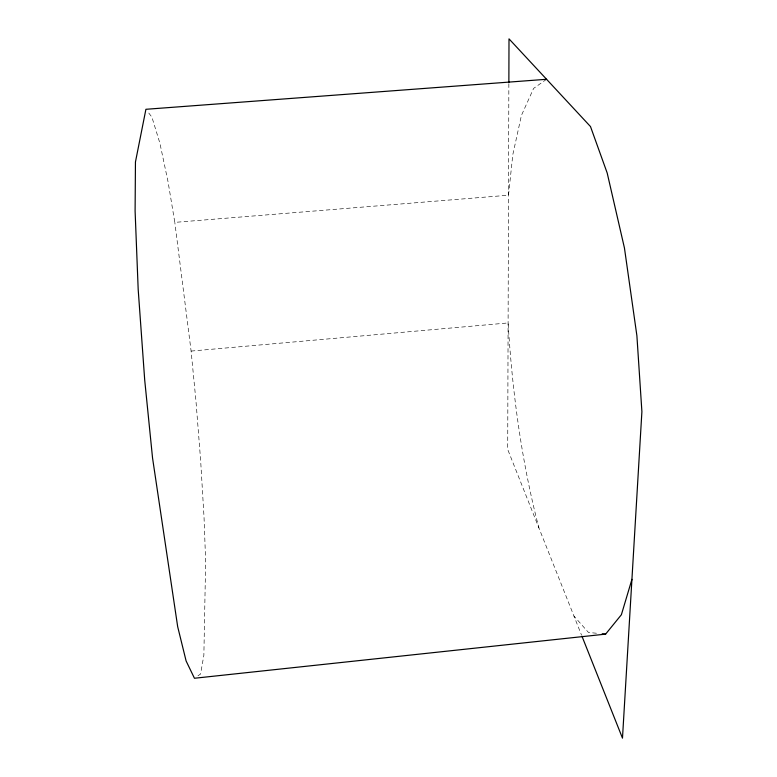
<?xml version="1.0" encoding="UTF-8"?>
<svg xmlns="http://www.w3.org/2000/svg" width="777" height="777" viewBox="0 0 777 777"><rect width="100%" height="100%" fill="white"/><g stroke="black" fill="none" stroke-linecap="round" stroke-linejoin="round"><path stroke-width="0.58" stroke-dasharray="3.88 2.91" d="M508.857 83.702L507.702 449.446L581.507 635.071M546.571 79.283L533.614 88.393L521.425 115.423L512.81 154.652L508.508 195.212L174.806 222.377L168.075 181.915L159.897 143.211L151.923 117.162L147.912 111.917M197.95 675.815L200.583 673.989L203.865 655.264L205.643 561.538L204.04 517.395L200.631 460.285L195.959 401.029L191.103 351.078L174.806 222.377M191.103 351.078L508.1 322.941C512.344 391.997 521.416 460.955 538.917 527.962M596.454 633.236L588.451 632.449L573.931 616.025"/><path stroke-width="1.17" d="M508.867 82.488L509.003 38.85L590.491 126.554L607.196 173.028L624.446 247.999L636.897 335.761L641.899 411.674L622.484 738.15L581.954 636.188M631.934 579.331L621.386 614.724L605.604 634.139L194.444 678.253L186.111 660.974L177.68 626.689L152.545 457.974L144.716 380.147L138.18 289.335L135.101 211.072L135.451 161.966L145.911 109.295L546.571 79.283M602.175 633.799L605.604 634.139"/></g></svg>
